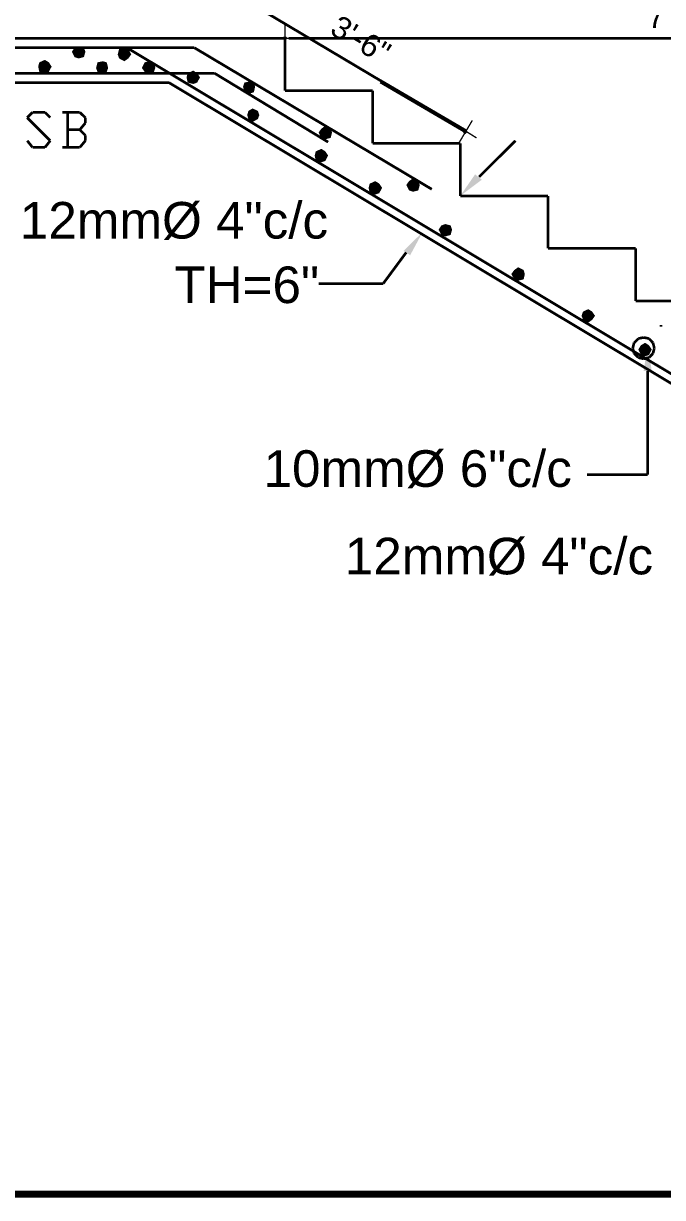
# Model space of a CAD drawing. Header units: millimetres. Extents: x 5 to 350, y 3 to 213.
# Drawn here: x 171.1 to 211.2, y 2.9 to 76.7 of the extents above; entities that cross this region are included whole.
import ezdxf

# ---------------------------------------------------------------- set-up
doc = ezdxf.new("R2010")
doc.units = ezdxf.units.MM
for name, color, linetype in [('H', 251, 'Continuous'), ('P', 255, 'Continuous'), ('T', 255, 'Continuous')]:
    doc.layers.add(name, color=color, linetype=linetype)
doc.styles.get("Standard").update_dxf_attribs({"font": 'arial.ttf'})

msp = doc.modelspace()

# ---------------------------------------------------------------- hatches: boundary and pattern name
at = {"layer": 'H', "linetype": 'Continuous'}
for points in [[(174.59, 74.93), (174.325, 75.177), (174.59, 75.265), (174.59, 74.93)], [(174.59, 74.93), (174.59, 75.265), (174.925, 75.177), (174.59, 74.93)], [(187.537, 75.777), (187.448, 75.865), (187.537, 75.865), (187.537, 75.777)], [(187.448, 75.777), (187.448, 75.865), (187.537, 75.777), (187.448, 75.777)], [(187.448, 75.688), (187.448, 75.777), (187.537, 75.777), (187.448, 75.688)], [(187.537, 75.6), (187.448, 75.688), (187.537, 75.777), (187.537, 75.6)], [(187.537, 75.777), (187.625, 75.865), (187.713, 75.777), (187.537, 75.777)], [(187.537, 75.777), (187.537, 75.865), (187.625, 75.865), (187.537, 75.777)], [(187.537, 75.6), (187.537, 75.777), (187.625, 75.688), (187.537, 75.6)], [(187.625, 75.688), (187.537, 75.777), (187.713, 75.777), (187.625, 75.688)], [(174.166, 74.93), (174.325, 75.177), (174.59, 74.93), (174.166, 74.93)], [(174.325, 74.595), (174.166, 74.93), (174.59, 74.93), (174.325, 74.595)], [(174.59, 74.507), (174.325, 74.595), (174.59, 74.93), (174.59, 74.507)], [(174.59, 74.93), (174.925, 75.177), (175.013, 74.93), (174.59, 74.93)], [(174.59, 74.507), (174.59, 74.93), (174.925, 74.595), (174.59, 74.507)], [(174.925, 74.595), (174.59, 74.93), (175.013, 74.93), (174.925, 74.595)], [(177.042, 74.754), (177.13, 75.106), (177.465, 74.754), (177.042, 74.754)], [(177.13, 74.507), (177.042, 74.754), (177.465, 74.754), (177.13, 74.507)], [(177.465, 74.754), (177.13, 75.106), (177.465, 75.177), (177.465, 74.754)], [(177.465, 74.33), (177.13, 74.507), (177.465, 74.754), (177.465, 74.33)], [(177.465, 74.754), (177.465, 75.177), (177.712, 75.106), (177.465, 74.754)], [(177.465, 74.754), (177.712, 75.106), (177.888, 74.754), (177.465, 74.754)], [(177.465, 74.33), (177.465, 74.754), (177.712, 74.507), (177.465, 74.33)], [(177.712, 74.507), (177.465, 74.754), (177.888, 74.754), (177.712, 74.507)], [(172.05, 73.995), (172.12, 74.26), (172.473, 73.995), (172.05, 73.995)], [(172.12, 73.66), (172.05, 73.995), (172.473, 73.995), (172.12, 73.66)], [(172.473, 73.995), (172.12, 74.26), (172.473, 74.418), (172.473, 73.995)], [(172.473, 73.572), (172.12, 73.66), (172.473, 73.995), (172.473, 73.572)], [(172.473, 73.995), (172.473, 74.418), (172.72, 74.26), (172.473, 73.995)], [(172.473, 73.995), (172.72, 74.26), (172.896, 73.995), (172.473, 73.995)], [(172.473, 73.572), (172.473, 73.995), (172.72, 73.66), (172.473, 73.572)], [(172.72, 73.66), (172.473, 73.995), (172.896, 73.995), (172.72, 73.66)], [(175.683, 73.907), (175.772, 74.26), (176.107, 73.907), (175.683, 73.907)], [(175.772, 73.66), (175.683, 73.907), (176.107, 73.907), (175.772, 73.66)], [(176.107, 73.907), (175.772, 74.26), (176.107, 74.33), (176.107, 73.907)], [(176.107, 73.484), (175.772, 73.66), (176.107, 73.907), (176.107, 73.484)], [(176.107, 73.907), (176.107, 74.33), (176.354, 74.26), (176.107, 73.907)], [(176.107, 73.907), (176.354, 74.26), (176.442, 73.907), (176.107, 73.907)], [(176.107, 73.484), (176.107, 73.907), (176.354, 73.66), (176.107, 73.484)], [(176.354, 73.66), (176.107, 73.907), (176.442, 73.907), (176.354, 73.66)], [(178.558, 73.907), (178.735, 74.26), (178.982, 73.907), (178.558, 73.907)], [(178.735, 73.66), (178.558, 73.907), (178.982, 73.907), (178.735, 73.66)], [(178.982, 73.907), (178.735, 74.26), (178.982, 74.33), (178.982, 73.907)], [(178.982, 73.484), (178.735, 73.66), (178.982, 73.907), (178.982, 73.484)], [(178.982, 73.907), (178.982, 74.33), (179.317, 74.26), (178.982, 73.907)], [(178.982, 73.907), (179.317, 74.26), (179.405, 73.907), (178.982, 73.907)], [(178.982, 73.484), (178.982, 73.907), (179.317, 73.66), (178.982, 73.484)], [(179.317, 73.66), (178.982, 73.907), (179.405, 73.907), (179.317, 73.66)], [(181.363, 73.325), (181.434, 73.572), (181.786, 73.325), (181.363, 73.325)], [(181.434, 72.99), (181.363, 73.325), (181.786, 73.325), (181.434, 72.99)], [(181.786, 73.325), (181.434, 73.572), (181.786, 73.748), (181.786, 73.325)], [(181.786, 72.902), (181.434, 72.99), (181.786, 73.325), (181.786, 72.902)], [(181.786, 73.325), (181.786, 73.748), (182.033, 73.572), (181.786, 73.325)], [(181.786, 73.325), (182.033, 73.572), (182.21, 73.325), (181.786, 73.325)], [(181.786, 72.902), (181.786, 73.325), (182.033, 72.99), (181.786, 72.902)], [(182.033, 72.99), (181.786, 73.325), (182.21, 73.325), (182.033, 72.99)], [(185.332, 72.725), (184.997, 72.99), (185.332, 73.06), (185.332, 72.725)], [(185.332, 72.725), (185.332, 73.06), (185.596, 72.99), (185.332, 72.725)], [(184.908, 72.725), (184.997, 72.99), (185.332, 72.725), (184.908, 72.725)], [(184.997, 72.39), (184.908, 72.725), (185.332, 72.725), (184.997, 72.39)], [(185.332, 72.302), (184.997, 72.39), (185.332, 72.725), (185.332, 72.302)], [(185.332, 72.725), (185.596, 72.99), (185.667, 72.725), (185.332, 72.725)], [(185.332, 72.302), (185.332, 72.725), (185.596, 72.39), (185.332, 72.302)], [(185.596, 72.39), (185.332, 72.725), (185.667, 72.725), (185.596, 72.39)], [(185.173, 70.944), (185.244, 71.208), (185.508, 70.944), (185.173, 70.944)], [(185.244, 70.697), (185.173, 70.944), (185.508, 70.944), (185.244, 70.697)], [(185.508, 70.944), (185.244, 71.208), (185.508, 71.367), (185.508, 70.944)], [(185.508, 70.52), (185.244, 70.697), (185.508, 70.944), (185.508, 70.52)], [(185.508, 70.944), (185.508, 71.367), (185.843, 71.208), (185.508, 70.944)], [(185.508, 70.944), (185.843, 71.208), (185.932, 70.944), (185.508, 70.944)], [(185.508, 70.52), (185.508, 70.944), (185.843, 70.697), (185.508, 70.52)], [(185.843, 70.697), (185.508, 70.944), (185.932, 70.944), (185.843, 70.697)], [(189.653, 69.85), (189.83, 70.097), (190.077, 69.85), (189.653, 69.85)], [(190.077, 69.85), (189.83, 70.097), (190.077, 70.273), (190.077, 69.85)], [(190.077, 69.85), (190.077, 70.273), (190.412, 70.097), (190.077, 69.85)], [(190.077, 69.85), (190.412, 70.097), (190.5, 69.85), (190.077, 69.85)], [(189.83, 69.515), (189.653, 69.85), (190.077, 69.85), (189.83, 69.515)], [(190.077, 69.427), (189.83, 69.515), (190.077, 69.85), (190.077, 69.427)], [(190.077, 69.427), (190.077, 69.85), (190.412, 69.515), (190.077, 69.427)], [(190.412, 69.515), (190.077, 69.85), (190.5, 69.85), (190.412, 69.515)], [(198.72, 69.85), (198.79, 69.938), (198.878, 69.938), (198.72, 69.85)], [(198.79, 69.762), (198.72, 69.85), (198.878, 69.938), (198.79, 69.762)], [(198.79, 69.938), (198.878, 70.026), (198.878, 69.938), (198.79, 69.938)], [(198.79, 69.762), (198.878, 69.938), (198.878, 69.762), (198.79, 69.762)], [(198.878, 69.938), (198.967, 70.026), (198.967, 69.938), (198.878, 69.938)], [(198.878, 69.938), (198.878, 70.026), (198.967, 70.026), (198.878, 69.938)], [(198.967, 69.85), (198.878, 69.938), (198.967, 69.938), (198.967, 69.85)], [(198.878, 69.762), (198.878, 69.938), (198.967, 69.85), (198.878, 69.762)], [(189.406, 68.404), (189.477, 68.668), (189.83, 68.404), (189.406, 68.404)], [(189.83, 68.404), (189.477, 68.668), (189.83, 68.827), (189.83, 68.404)], [(189.83, 68.404), (189.83, 68.827), (190.077, 68.668), (189.83, 68.404)], [(189.83, 68.404), (190.077, 68.668), (190.253, 68.404), (189.83, 68.404)], [(189.477, 68.068), (189.406, 68.404), (189.83, 68.404), (189.477, 68.068)], [(189.83, 67.98), (189.477, 68.068), (189.83, 68.404), (189.83, 67.98)], [(189.83, 67.98), (189.83, 68.404), (190.077, 68.068), (189.83, 67.98)], [(190.077, 68.068), (189.83, 68.404), (190.253, 68.404), (190.077, 68.068)], [(198.543, 65.864), (199.478, 67.222), (199.902, 66.887), (198.543, 65.864)], [(192.793, 66.375), (192.864, 66.64), (193.216, 66.375), (192.793, 66.375)], [(193.216, 66.375), (192.864, 66.64), (193.216, 66.798), (193.216, 66.375)], [(193.216, 66.375), (193.216, 66.798), (193.463, 66.64), (193.216, 66.375)], [(193.216, 66.375), (193.463, 66.64), (193.64, 66.375), (193.216, 66.375)], [(195.157, 66.552), (195.333, 66.798), (195.58, 66.552), (195.157, 66.552)], [(195.333, 66.216), (195.157, 66.552), (195.58, 66.552), (195.333, 66.216)], [(195.58, 66.552), (195.333, 66.798), (195.58, 66.975), (195.58, 66.552)], [(195.58, 66.128), (195.333, 66.216), (195.58, 66.552), (195.58, 66.128)], [(195.58, 66.552), (195.58, 66.975), (195.915, 66.798), (195.58, 66.552)], [(195.58, 66.552), (195.915, 66.798), (196.003, 66.552), (195.58, 66.552)], [(195.58, 66.128), (195.58, 66.552), (195.915, 66.216), (195.58, 66.128)], [(195.915, 66.216), (195.58, 66.552), (196.003, 66.552), (195.915, 66.216)], [(192.864, 66.04), (192.793, 66.375), (193.216, 66.375), (192.864, 66.04)], [(193.216, 65.952), (192.864, 66.04), (193.216, 66.375), (193.216, 65.952)], [(193.216, 65.952), (193.216, 66.375), (193.463, 66.04), (193.216, 65.952)], [(193.463, 66.04), (193.216, 66.375), (193.64, 66.375), (193.463, 66.04)], [(195.404, 62.142), (194.98, 62.406), (196.18, 63.588), (195.404, 62.142)], [(197.185, 63.747), (197.362, 64.012), (197.608, 63.747), (197.185, 63.747)], [(197.362, 63.412), (197.185, 63.747), (197.608, 63.747), (197.362, 63.412)], [(197.608, 63.747), (197.362, 64.012), (197.608, 64.1), (197.608, 63.747)], [(197.608, 63.324), (197.362, 63.412), (197.608, 63.747), (197.608, 63.324)], [(197.608, 63.747), (197.608, 64.1), (197.944, 64.012), (197.608, 63.747)], [(197.608, 63.747), (197.944, 64.012), (198.032, 63.747), (197.608, 63.747)], [(197.608, 63.324), (197.608, 63.747), (197.944, 63.412), (197.608, 63.324)], [(197.944, 63.412), (197.608, 63.747), (198.032, 63.747), (197.944, 63.412)], [(202.177, 60.96), (201.93, 61.207), (202.177, 61.383), (202.177, 60.96)], [(202.177, 60.96), (202.177, 61.383), (202.53, 61.207), (202.177, 60.96)], [(201.754, 60.96), (201.93, 61.207), (202.177, 60.96), (201.754, 60.96)], [(201.93, 60.625), (201.754, 60.96), (202.177, 60.96), (201.93, 60.625)], [(202.177, 60.537), (201.93, 60.625), (202.177, 60.96), (202.177, 60.537)], [(202.177, 60.96), (202.53, 61.207), (202.6, 60.96), (202.177, 60.96)], [(202.177, 60.537), (202.177, 60.96), (202.53, 60.625), (202.177, 60.537)], [(202.53, 60.625), (202.177, 60.96), (202.6, 60.96), (202.53, 60.625)], [(206.163, 58.332), (206.252, 58.596), (206.587, 58.332), (206.163, 58.332)], [(206.252, 58.085), (206.163, 58.332), (206.587, 58.332), (206.252, 58.085)], [(206.587, 58.332), (206.252, 58.596), (206.587, 58.755), (206.587, 58.332)], [(206.587, 57.908), (206.252, 58.085), (206.587, 58.332), (206.587, 57.908)], [(206.587, 58.332), (206.587, 58.755), (206.834, 58.596), (206.587, 58.332)], [(206.587, 58.332), (206.834, 58.596), (207.01, 58.332), (206.587, 58.332)], [(206.587, 57.908), (206.587, 58.332), (206.834, 58.085), (206.587, 57.908)], [(206.834, 58.085), (206.587, 58.332), (207.01, 58.332), (206.834, 58.085)], [(209.726, 56.215), (209.885, 56.48), (210.15, 56.215), (209.726, 56.215)], [(209.885, 55.88), (209.726, 56.215), (210.15, 56.215), (209.885, 55.88)], [(210.15, 56.215), (209.885, 56.48), (210.15, 56.638), (210.15, 56.215)], [(210.15, 55.792), (209.885, 55.88), (210.15, 56.215), (210.15, 55.792)], [(210.062, 54.857), (210.308, 56.55), (210.573, 54.857), (210.062, 54.857)], [(210.15, 56.215), (210.15, 56.638), (210.397, 56.48), (210.15, 56.215)], [(210.15, 56.215), (210.397, 56.48), (210.573, 56.215), (210.15, 56.215)], [(210.15, 55.792), (210.15, 56.215), (210.397, 55.88), (210.15, 55.792)], [(210.397, 55.88), (210.15, 56.215), (210.573, 56.215), (210.397, 55.88)]]:
    msp.add_hatch(color=256, dxfattribs=at).paths.add_polyline_path(points)

# ---------------------------------------------------------------- linework, layer by layer
at = {"layer": 'P'}
for points, const_width in [([(184.238, 78.652), (198.72, 70.026)], 0.169), ([(187.537, 74.93), (187.537, 76.623)], 0.085), ([(161.114, 75.777), (187.537, 75.777)], 0.169), ([(181.857, 75.177), (161.114, 75.177)], 0.169), ([(177.624, 75.177), (236.22, 40.04)], 0.169), ([(181.857, 75.177), (196.762, 66.287)], 0.169), ([(188.383, 75.777), (186.69, 75.777)], 0.085), ([(187.537, 75.777), (187.537, 72.478)], 0.169), ([(187.784, 75.777), (236.732, 75.777)], 0.169), ([(183.127, 73.572), (161.114, 73.572)], 0.169), ([(180.252, 72.99), (166.617, 72.99)], 0.169), ([(180.252, 72.99), (236.044, 39.546)], 0.169), ([(183.127, 73.572), (190.253, 69.25)], 0.169), ([(198.878, 69.938), (193.552, 73.06)], 0.254), ([(187.537, 72.478), (193.04, 72.478)], 0.169), ([(193.04, 72.478), (193.04, 69.18)], 0.169), ([(171.362, 70.785), (171.697, 71.12)], 0.169), ([(172.808, 69.338), (171.362, 70.785)], 0.169), ([(171.697, 71.12), (172.473, 71.12)], 0.169), ([(172.473, 71.12), (172.808, 70.785)], 0.169), ([(174.66, 71.12), (173.567, 71.12)], 0.169), ([(173.902, 71.12), (173.902, 68.915)], 0.169), ([(175.013, 70.785), (174.66, 71.12)], 0.169), ([(175.013, 70.45), (175.013, 70.785)], 0.169), ([(174.66, 70.026), (173.902, 70.026)], 0.169), ([(174.66, 70.026), (175.013, 70.45)], 0.169), ([(175.013, 69.674), (174.66, 70.026)], 0.169), ([(198.208, 70.362), (199.566, 69.515)], 0.085), ([(199.302, 70.608), (198.455, 69.18)], 0.085), ([(171.362, 69.338), (171.697, 68.915)], 0.169), ([(172.473, 68.915), (172.808, 69.338)], 0.169), ([(174.66, 68.915), (175.013, 69.338)], 0.169), ([(175.013, 69.338), (175.013, 69.674)], 0.169), ([(199.725, 67.063), (202.018, 69.338)], 0.169), ([(171.697, 68.915), (172.473, 68.915)], 0.169), ([(173.567, 68.915), (174.66, 68.915)], 0.169), ([(193.04, 69.18), (198.543, 69.18)], 0.169), ([(198.543, 69.18), (198.543, 65.864)], 0.169), ([(198.543, 65.864), (204.047, 65.864)], 0.169), ([(204.047, 65.864), (204.047, 62.565)], 0.169), ([(195.157, 62.318), (193.71, 60.36)], 0.169), ([(204.047, 62.565), (209.55, 62.565)], 0.169), ([(209.55, 62.565), (209.55, 59.267)], 0.169), ([(193.71, 60.36), (189.653, 60.36)], 0.169), ([(209.55, 59.267), (214.965, 59.267)], 0.169), ([(211.155, 57.662), (211.155, 57.75)], 0.169), ([(209.726, 56.903), (209.462, 56.638)], 0.169), ([(210.062, 56.974), (209.726, 56.903)], 0.169), ([(210.397, 56.903), (210.062, 56.974)], 0.169), ([(210.644, 56.638), (210.397, 56.903)], 0.169), ([(209.462, 56.638), (209.374, 56.303)], 0.169), ([(209.374, 56.303), (209.462, 55.968)], 0.169), ([(210.732, 56.303), (210.644, 56.638)], 0.169), ([(210.644, 55.968), (210.732, 56.303)], 0.169), ([(210.732, 56.303), (210.732, 56.303)], 0.169), ([(209.462, 55.968), (209.726, 55.704)], 0.169), ([(209.726, 55.704), (210.062, 55.633)], 0.169), ([(210.062, 55.633), (210.397, 55.704)], 0.169), ([(210.397, 55.704), (210.644, 55.968)], 0.169), ([(210.308, 54.857), (210.308, 48.348)], 0.169), ([(210.308, 48.348), (206.498, 48.348)], 0.169), ([(350.273, 3.14), (5.256, 3.14)], 0.423), ([(350.273, 3.14), (5.256, 3.14)], 0.423)]:
    msp.add_lwpolyline(points, dxfattribs=dict(at, const_width=const_width))

# ---------------------------------------------------------------- texts
at = {"layer": 'T', "attachment_point": 7}
for s, insert, char_height in [('{\\fArial|b0|i0|c0|p18;7\'-6"}', (210.3, 76.4), 1.4), ('{\\fArial|b0|i0|c0|p18;12mmØ 4"c/c}', (170.9, 63.1), 2.3), ('{\\fArial|b0|i0|c0|p18;TH=6"}', (180.6, 59.1), 2.3), ('{\\fArial|b0|i0|c0|p18;10mmØ 6"c/c}', (186.2, 47.5), 2.3), ('{\\fArial|b0|i0|c0|p18;12mmØ 4"c/c}', (191.3, 42), 2.3)]:
    msp.add_mtext(s, dxfattribs=dict(at, insert=insert, char_height=char_height))
at = {"layer": 'T', "insert": (191, 77.3), "char_height": 1.4, "attachment_point": 1, "rotation": 329}
msp.add_mtext('{\\fArial|b0|i0|c0|p18;3\'-6"}', dxfattribs=at)

doc.saveas('drawing.dxf')
